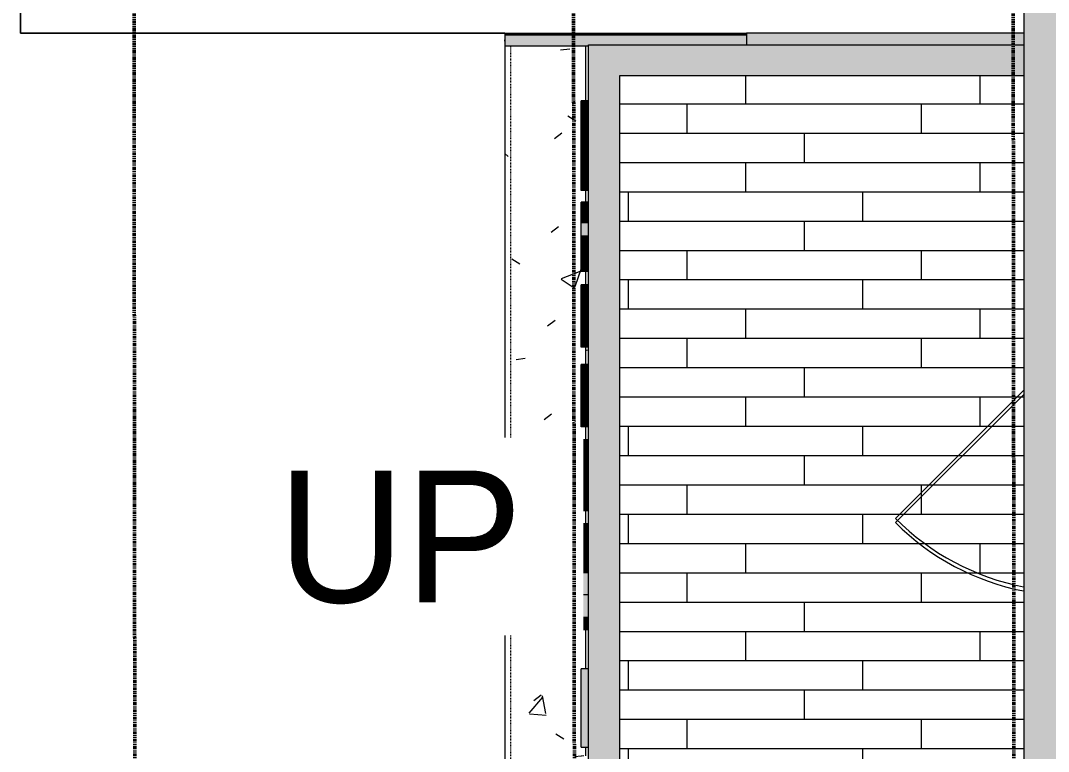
# Model space of a CAD drawing. Header units: inches. Extents: x -4250 to -935, y 9756 to 12395.
# Drawn here: x -4004.2 to -3863.9, y 11337 to 11436.7 of the extents above; entities that cross this region are included whole.
import ezdxf

# ---------------------------------------------------------------- set-up
doc = ezdxf.new("R2010")
doc.units = ezdxf.units.IN
doc.header["$MEASUREMENT"] = 0
doc.linetypes.add('Double Dash 3_8_', pattern=[1, 0.375, -0.125, 0.125, -0.125, 0.125, -0.125])
doc.linetypes.add('Overhead 1_16_', pattern=[0.101562, 0.0625, -0.039062])
for name, color, linetype, lineweight in [('0-1', 7, 'Continuous', 5), ('A-FLOR-3', 192, 'Continuous', 5), ('A-FLOR-4', 192, 'Continuous', 9), ('A-FLOR-HRAL', 11, 'Continuous', 9), ('A-FLOR-PATT-1', 8, 'Continuous', 9), ('A-GENM', 5, 'Continuous', 9), ('A-GENM-3', 5, 'Continuous', 5), ('A-GLAZ-1', 151, 'Continuous', 9), ('A-WALL-1', 113, 'Continuous', 5), ('A-WALL-2', 113, 'Continuous', 9), ('C-PROP-LINE', 91, 'Double Dash 3_8_', 50), ('C-TOPO', 7, 'Continuous', 9), ('S-STRS', 31, 'Continuous', 9), ('S-STRS-1', 31, 'Overhead 1_16_', 9), ('S-STRS-ANNO', 31, 'Continuous', 9), ('S-STRS-IDEN', 31, 'Continuous', 9)]:
    doc.layers.add(name, color=color, linetype=linetype, lineweight=lineweight)
doc.styles.add('Century Gothic', font='ufonts.com_century-gothic.ttf', dxfattribs={"height": 18})
pattern_1 = [(50, (0, 0), (27.5427, -2.40992), [2.88, -31.68]), (355, (0, 0), (-5.327844, 28.884266), [2.304, -25.344]), (100.451, (2.295, -0.2), (22.215316, 26.47393), [2.448, -26.924]), (46.184, (0, 7.68), (40.98187, -6.35642), [4.32, -47.52]), (96.636, (3.415, 7.15), (35.89075, 37.40619), [3.671, -40.386]), (351.184, (0, 7.68), (35.89097, 37.40622), [3.456, -38.016]), (21, (3.84, 5.76), (22.921036, -15.46073), [2.88, -31.68]), (326, (3.84, 5.76), (9.34353, 27.84574), [2.304, -25.344]), (71.451, (5.75, 4.472), (32.26477, 12.38442), [2.448, -26.924]), (37.5, (0, 0), (0.466855, 12.782707), [1.267, -23.77, 1.267, -24.461, -25.44]), (37.5, (0, 0), (0.466855, 12.782707), [-50.765, 1.267, -24.173]), (7.5, (0, 0), (10.10159, 15.14509), [1.267, -13.402, 1.267, -23.194, -9.696]), (7.5, (0, 0), (10.10159, 15.14509), [-39.13, 1.267, -8.429]), (327.5, (-8.563, 0), (20.499161, -0.86578), [1.267, -8.333, 1.267, -28.685, -39.744]), (327.5, (-8.563, 0), (20.499161, -0.86578), [-39.552, 1.267, -38.477]), (317.5, (-12.403, 0), (22.39478, 3.844288), [1.267, -11.213, 1.267, -18.624, -28.224]), (317.5, (-12.403, 0), (22.39478, 3.844288), [-32.371, 1.267, -26.957])]

# ---------------------------------------------------------------- blocks, each defined once
blk = doc.blocks.new('CTR  - Topography_rvt-1-FLOOR PLAN - ROOF')
at = {"layer": 'C-TOPO'}
for p, q in [((-4004.23, 11504.65), (-4004.23, 11434.99)), ((-4004.23, 11434.99), (-4004.23, 11504.65)), ((-4004.23, 11434.99), (-3973.42, 11434.99)), ((-3973.42, 11434.99), (-4004.23, 11434.99)), ((-3973.42, 11434.99), (-3938.12, 11434.99)), ((-3938.12, 11434.99), (-3973.42, 11434.99))]:
    blk.add_line(p, q, dxfattribs=at)
blk = doc.blocks.new('Basic Wall _ EXT - FIBER CEMENT - SMALL - ___-2145935-FLOOR PLAN - ROOF')
at = {"layer": 'A-WALL-2'}
blk.add_hatch(color=256, dxfattribs=at).paths.add_polyline_path([(-3867.29, 9973.63), (-3851.85, 9989.12), (-3851.85, 12109.71), (-3867.29, 12125.15), (-3867.29, 9983.22)], flags=0)
blk.add_line((-3867.29, 12125.15), (-3867.29, 9973.63), dxfattribs=at)
blk = doc.blocks.new('_THE_ WINDOW _ DOOR - Window - 3rd Floor-2480463-FLOOR PLAN - ROOF')
at = {"layer": 'A-GLAZ-1'}
blk.add_line((-7.05, 28.5), (10.45, 11), dxfattribs=at)
blk.add_arc((17.01, 4.44), 34.03, 135, 168.8527, dxfattribs=at)
blk = doc.blocks.new('_THE_ WINDOW _ DOOR - Window - 2nd Floor-2480464-FLOOR PLAN - ROOF')
at = {"layer": 'A-GLAZ-1'}
blk.add_line((-7.05, 28.5), (10.45, 11), dxfattribs=at)
blk.add_arc((17.01, 4.44), 34.03, 135, 168.8527, dxfattribs=at)
blk = doc.blocks.new('Top Rail Type - Top Rail_Internal_-2462186-FLOOR PLAN - ROOF')
at = {"layer": 'A-FLOR-HRAL'}
blk.add_hatch(color=256, dxfattribs=at).paths.add_polyline_path([(-3916.12, 11433.91), (-3905.12, 11433.91), (-3905.12, 11434.07), (-3938.12, 11434.07), (-3938.12, 11433.91), (-3922.47, 11433.91)], flags=0)
for p, q in [((-3905.12, 11434.74), (-3938.12, 11434.74)), ((-3938.12, 11433.24), (-3926.72, 11433.24))]:
    blk.add_line(p, q, dxfattribs=at)
at = {"layer": 'A-FLOR-HRAL', "flags": 128}
for points in [[(-3938.12, 11433.91), (-3938.12, 11433.99), (-3938.12, 11434.07)], [(-3905.12, 11434.07), (-3905.12, 11433.99), (-3905.12, 11433.91)]]:
    blk.add_lwpolyline(points, dxfattribs=at)
blk = doc.blocks.new('Top Rail Type - Top Rail_Internal_-V28-FLOOR PLAN - ROOF')
at = {"layer": 'A-FLOR-HRAL'}
h = blk.add_hatch(color=256, dxfattribs=at)
h.paths.add_polyline_path([(-3937.9, 11433.24), (-3926.72, 11433.24), (-3926.72, 11433.39), (-3905.12, 11433.39), (-3905.12, 11433.91), (-3938.12, 11433.91), (-3938.12, 11433.24)], flags=0)
h.paths.add_polyline_path([(-3908.11, 11434.07), (-3905.12, 11434.07), (-3905.12, 11434.74), (-3938.12, 11434.74), (-3938.12, 11434.07), (-3910.48, 11434.07)], flags=0)
for p, q in [((-3938.12, 11434.74), (-3938.12, 11433.24)), ((-3938.12, 11434.74), (-3905.12, 11434.74)), ((-3905.12, 11434.74), (-3905.12, 11433.39)), ((-3938.12, 11433.24), (-3926.72, 11433.24))]:
    blk.add_line(p, q, dxfattribs=at)
blk = doc.blocks.new('Family - ___-1878357-FLOOR PLAN - ROOF')
at = {"layer": 'C-PROP-LINE'}
for p, q in [((-3989.61, 12268.69), (-3987.01, 9767.34)), ((-3929.52, 12184.69), (-3927.1, 9853.17)), ((-3869.45, 12124.69), (-3867.12, 9890.98))]:
    blk.add_line(p, q, dxfattribs=at)

msp = doc.modelspace()

# ---------------------------------------------------------------- hatches: boundary and pattern name
at = {"layer": 'A-FLOR-3'}
msp.add_hatch(color=256, dxfattribs=at).paths.add_polyline_path([(-3905.12, 11433.39), (-3867.29, 11433.39), (-3867.29, 11434.99), (-3905.12, 11434.99), (-3905.12, 11433.46)], flags=0)
at = {"layer": 'A-FLOR-PATT-1'}
h = msp.add_hatch(dxfattribs=at)
h.set_pattern_fill('FP_3', color=256, style=0, pattern_type=2)
h.set_pattern_definition([(180, (19334.705, 12017.337), (-5e-16, -4), []), (270, (19334.705, 12017.337), (8, -8), [4, -28]), (270, (19318.705, 12013.337), (8, -8), [4, -28])])
h.paths.add_polyline_path([(-3867.29, 11207.24), (-3867.29, 11429.14), (-3922.47, 11429.14), (-3922.47, 11207.24), (-3870.86, 11207.24)], flags=0)
at = {"layer": 'A-GENM-3'}
for points in [[(-3927.12, 11425.67), (-3926.72, 11425.67), (-3926.72, 11425.77), (-3927.72, 11425.77), (-3927.72, 11425.67)], [(-3927.12, 11425.35), (-3926.72, 11425.35), (-3926.72, 11425.67), (-3927.72, 11425.67), (-3927.72, 11425.35)], [(-3927.12, 11424.83), (-3926.72, 11424.83), (-3926.72, 11425.35), (-3927.72, 11425.35), (-3927.72, 11424.83)], [(-3927.12, 11424.09), (-3926.72, 11424.09), (-3926.72, 11424.83), (-3927.72, 11424.83), (-3927.72, 11424.09)], [(-3927.12, 11423.17), (-3926.72, 11423.17), (-3926.72, 11424.09), (-3927.72, 11424.09), (-3927.72, 11423.17)], [(-3927.12, 11422.08), (-3926.72, 11422.08), (-3926.72, 11423.17), (-3927.72, 11423.17), (-3927.72, 11422.08)], [(-3927.12, 11420.81), (-3926.72, 11420.81), (-3926.72, 11422.08), (-3927.72, 11422.08), (-3927.72, 11420.81)], [(-3926.72, 11419.38), (-3926.72, 11420.81), (-3927.72, 11420.81), (-3927.72, 11419.38), (-3927.12, 11419.38)], [(-3927.12, 11418.23), (-3926.72, 11418.23), (-3926.72, 11419.38), (-3927.72, 11419.38), (-3927.72, 11418.23)], [(-3926.72, 11417.2), (-3926.72, 11418.23), (-3927.72, 11418.23), (-3927.72, 11417.2), (-3927.12, 11417.2)], [(-3926.72, 11416.29), (-3926.72, 11417.2), (-3927.72, 11417.2), (-3927.72, 11416.29), (-3927.12, 11416.29)], [(-3927.12, 11415.49), (-3926.72, 11415.49), (-3926.72, 11416.29), (-3927.72, 11416.29), (-3927.72, 11415.49)], [(-3927.12, 11414.82), (-3926.72, 11414.82), (-3926.72, 11415.49), (-3927.72, 11415.49), (-3927.72, 11414.82)], [(-3927.12, 11414.3), (-3926.72, 11414.3), (-3926.72, 11414.82), (-3927.72, 11414.82), (-3927.72, 11414.3)], [(-3927.12, 11413.93), (-3926.72, 11413.93), (-3926.72, 11414.3), (-3927.72, 11414.3), (-3927.72, 11413.93)], [(-3927.12, 11413.71), (-3926.72, 11413.71), (-3926.72, 11413.93), (-3927.72, 11413.93), (-3927.72, 11413.71)], [(-3926.72, 11413.51), (-3926.72, 11413.71), (-3927.72, 11413.71), (-3927.72, 11413.51), (-3927.12, 11413.51)], [(-3927.12, 11411.7), (-3926.72, 11411.7), (-3926.72, 11411.93), (-3927.72, 11411.93), (-3927.72, 11411.7)], [(-3927.12, 11411.53), (-3926.72, 11411.53), (-3926.72, 11411.7), (-3927.72, 11411.7), (-3927.72, 11411.53)], [(-3926.72, 11411.42), (-3926.72, 11411.53), (-3927.72, 11411.53), (-3927.72, 11411.42), (-3927.12, 11411.42)], [(-3926.72, 11411.2), (-3926.72, 11411.42), (-3927.72, 11411.4), (-3927.72, 11411.2), (-3927.12, 11411.2)], [(-3927.12, 11410.85), (-3926.72, 11410.85), (-3926.72, 11411.2), (-3927.72, 11411.2), (-3927.72, 11410.85)], [(-3926.72, 11410.39), (-3926.72, 11410.85), (-3927.72, 11410.85), (-3927.72, 11410.39), (-3927.12, 11410.39)], [(-3927.12, 11409.8), (-3926.72, 11409.8), (-3926.72, 11410.39), (-3927.72, 11410.39), (-3927.72, 11409.8)], [(-3926.72, 11409.09), (-3926.72, 11409.8), (-3927.72, 11409.8), (-3927.72, 11409.09), (-3927.12, 11409.09)], [(-3927.12, 11407.29), (-3926.72, 11407.29), (-3926.72, 11409.09), (-3927.72, 11409.09), (-3927.72, 11407.29)], [(-3927.72, 11406.12), (-3926.72, 11406.12), (-3926.72, 11407.29), (-3927.72, 11407.29), (-3927.72, 11407.02)], [(-3927.72, 11405.18), (-3926.72, 11405.18), (-3926.72, 11406.12), (-3927.72, 11406.12), (-3927.72, 11405.95)], [(-3927.12, 11404.46), (-3926.72, 11404.46), (-3926.72, 11405.18), (-3927.72, 11405.18), (-3927.72, 11404.46)], [(-3927.12, 11403.96), (-3926.72, 11403.96), (-3926.72, 11404.46), (-3927.72, 11404.46), (-3927.72, 11403.96)], [(-3927.72, 11403.53), (-3926.72, 11403.53), (-3926.72, 11403.96), (-3927.72, 11403.96)], [(-3927.72, 11403.42), (-3926.72, 11403.42), (-3926.72, 11403.53), (-3927.72, 11403.53)], [(-3927.12, 11403.33), (-3926.72, 11403.33), (-3926.72, 11403.42), (-3927.72, 11403.42), (-3927.72, 11403.33)], [(-3927.12, 11403.15), (-3926.72, 11403.15), (-3926.72, 11403.33), (-3927.72, 11403.33), (-3927.72, 11403.15)], [(-3927.12, 11402.94), (-3926.72, 11402.94), (-3926.72, 11403.15), (-3927.72, 11403.15), (-3927.72, 11402.94)], [(-3927.12, 11402.46), (-3926.72, 11402.46), (-3926.72, 11402.94), (-3927.72, 11402.94), (-3927.72, 11402.46)], [(-3926.72, 11402.45), (-3926.72, 11402.46), (-3927.12, 11402.45)], [(-3927.12, 11399.07), (-3926.72, 11399.07), (-3926.72, 11400.65), (-3927.72, 11400.65), (-3927.72, 11399.07)], [(-3927.72, 11398.65), (-3926.72, 11398.65), (-3926.72, 11399.07), (-3927.72, 11399.07)], [(-3927.72, 11397.87), (-3926.72, 11397.87), (-3926.72, 11398.65), (-3927.72, 11398.65)], [(-3926.72, 11396.83), (-3926.72, 11397.87), (-3927.72, 11397.87), (-3927.72, 11396.83), (-3927.12, 11396.83)], [(-3926.72, 11395.66), (-3926.72, 11396.83), (-3927.72, 11396.83), (-3927.72, 11395.66), (-3927.12, 11395.66)], [(-3927.12, 11394.07), (-3926.72, 11394.07), (-3926.72, 11395.66), (-3927.72, 11395.66), (-3927.72, 11394.07)], [(-3926.72, 11393.46), (-3926.72, 11394.07), (-3927.72, 11394.07), (-3927.72, 11393.46), (-3927.12, 11393.46)], [(-3927.12, 11392.98), (-3926.72, 11392.98), (-3926.72, 11393.46), (-3927.72, 11393.46), (-3927.72, 11392.98)], [(-3927.12, 11392.62), (-3926.72, 11392.62), (-3926.72, 11392.98), (-3927.72, 11392.98), (-3927.72, 11392.62)], [(-3926.72, 11392.35), (-3926.72, 11392.62), (-3927.72, 11392.62), (-3927.72, 11392.35), (-3927.12, 11392.35)], [(-3927.12, 11392.14), (-3926.72, 11392.14), (-3926.72, 11392.35), (-3927.72, 11392.35), (-3927.72, 11392.14)], [(-3927.12, 11388.19), (-3926.72, 11388.19), (-3926.72, 11389.77), (-3927.72, 11389.77), (-3927.72, 11388.19)], [(-3927.72, 11387.77), (-3926.72, 11387.77), (-3926.72, 11388.19), (-3927.72, 11388.19)], [(-3927.72, 11386.99), (-3926.72, 11386.99), (-3926.72, 11387.77), (-3927.72, 11387.77)], [(-3926.72, 11385.95), (-3926.72, 11386.99), (-3927.72, 11386.99), (-3927.72, 11385.95), (-3927.12, 11385.95)], [(-3926.72, 11384.78), (-3926.72, 11385.95), (-3927.72, 11385.95), (-3927.72, 11384.78), (-3927.12, 11384.78)], [(-3927.12, 11383.19), (-3926.72, 11383.19), (-3926.72, 11384.78), (-3927.72, 11384.78), (-3927.72, 11383.19)], [(-3927.12, 11382.58), (-3926.72, 11382.58), (-3926.72, 11383.19), (-3927.72, 11383.19), (-3927.72, 11382.58)], [(-3927.72, 11382.1), (-3926.72, 11382.1), (-3926.72, 11382.58), (-3927.72, 11382.58)], [(-3927.72, 11381.74), (-3926.72, 11381.74), (-3926.72, 11382.1), (-3927.72, 11382.1)], [(-3926.72, 11381.47), (-3926.72, 11381.74), (-3927.72, 11381.74), (-3927.72, 11381.47), (-3927.12, 11381.47)], [(-3927.72, 11381.27), (-3926.72, 11381.27), (-3926.72, 11381.47), (-3927.72, 11381.47)], [(-3927.12, 11379.4), (-3926.72, 11379.4), (-3926.72, 11379.48), (-3927.72, 11379.48), (-3927.72, 11379.4)], [(-3926.72, 11379.16), (-3926.72, 11379.4), (-3927.72, 11379.4), (-3927.72, 11379.16), (-3927.12, 11379.16)], [(-3927.12, 11378.75), (-3926.72, 11378.75), (-3926.72, 11379.16), (-3927.72, 11379.16), (-3927.72, 11378.75)], [(-3926.72, 11378.17), (-3926.72, 11378.75), (-3927.72, 11378.75), (-3927.72, 11378.17), (-3927.12, 11378.17)], [(-3927.72, 11377.46), (-3926.72, 11377.46), (-3926.72, 11378.17), (-3927.72, 11378.17), (-3927.72, 11377.9)], [(-3927.12, 11376.63), (-3926.72, 11376.63), (-3926.72, 11377.46), (-3927.72, 11377.46), (-3927.72, 11376.63)], [(-3927.12, 11375.68), (-3926.72, 11375.68), (-3926.72, 11376.63), (-3927.72, 11376.63), (-3927.72, 11375.68)], [(-3927.72, 11374.63), (-3926.72, 11374.63), (-3926.72, 11375.68), (-3927.72, 11375.68)], [(-3926.72, 11373.57), (-3926.72, 11374.63), (-3927.72, 11374.63), (-3927.72, 11373.57), (-3927.12, 11373.57)], [(-3926.78, 11372.62), (-3926.72, 11372.62), (-3926.72, 11373.57), (-3927.72, 11373.57), (-3927.72, 11372.62), (-3927.12, 11372.62)], [(-3926.72, 11371.8), (-3926.72, 11372.62), (-3927.72, 11372.62), (-3927.72, 11371.8), (-3927, 11371.8)], [(-3927.19, 11371.09), (-3926.72, 11371.09), (-3926.72, 11371.8), (-3927.72, 11371.8), (-3927.72, 11371.09)], [(-3926.72, 11370.52), (-3926.72, 11371.09), (-3927.72, 11371.09), (-3927.72, 11370.52), (-3927.12, 11370.52)], [(-3927.12, 11370.12), (-3926.72, 11370.12), (-3926.72, 11370.52), (-3927.72, 11370.52), (-3927.72, 11370.12), (-3927.45, 11370.12)], [(-3927.51, 11369.87), (-3926.72, 11369.87), (-3926.72, 11370.12), (-3927.72, 11370.09), (-3927.72, 11369.87)], [(-3927.12, 11369.79), (-3926.72, 11369.79), (-3926.72, 11369.87), (-3927.72, 11369.87), (-3927.72, 11369.79), (-3927.53, 11369.79)], [(-3927.12, 11366.43), (-3926.72, 11366.43), (-3926.72, 11368.01), (-3927.72, 11368.01), (-3927.72, 11366.43)], [(-3927.72, 11366.26), (-3926.72, 11366.26), (-3926.72, 11366.43), (-3927.72, 11366.43)], [(-3927.12, 11365.71), (-3926.72, 11365.71), (-3926.72, 11366.26), (-3927.72, 11366.26), (-3927.72, 11365.71)], [(-3927.12, 11364.91), (-3926.72, 11364.91), (-3926.72, 11365.71), (-3927.72, 11365.71), (-3927.72, 11364.91)], [(-3927.12, 11364.01), (-3926.72, 11364.01), (-3926.72, 11364.91), (-3927.72, 11364.91), (-3927.72, 11364.01)], [(-3926.72, 11363.42), (-3926.72, 11364.01), (-3927.72, 11364.01), (-3927.72, 11363.42), (-3927.12, 11363.42)], [(-3926.72, 11362.67), (-3926.72, 11363.42), (-3927.72, 11363.42), (-3927.72, 11362.67), (-3927.12, 11362.67)], [(-3927.12, 11361.38), (-3926.72, 11361.38), (-3926.72, 11362.67), (-3927.72, 11362.67), (-3927.72, 11361.38)], [(-3926.72, 11358.31), (-3926.72, 11361.38), (-3927.72, 11361.38), (-3927.72, 11358.31), (-3927.12, 11358.31)], [(-3926.72, 11355.22), (-3926.72, 11358.31), (-3927.72, 11358.31), (-3927.72, 11355.22), (-3927.12, 11355.22)], [(-3927.12, 11353.57), (-3926.72, 11353.57), (-3926.72, 11355.22), (-3927.72, 11355.22), (-3927.72, 11353.57)], [(-3927.12, 11337.55), (-3926.72, 11337.55), (-3926.72, 11348.23), (-3927.72, 11348.23), (-3927.72, 11337.55)]]:
    msp.add_hatch(color=256, dxfattribs=at).paths.add_polyline_path(points, flags=0)
at = {"layer": 'A-WALL-1'}
for points in [[(-3904.38, 11429.14), (-3867.29, 11429.14), (-3867.29, 11433.39), (-3926.72, 11433.39), (-3926.72, 11429.14), (-3922.47, 11429.14)], [(-3922.47, 11207.24), (-3922.47, 11429.14), (-3926.72, 11429.14), (-3926.72, 11207.24), (-3925.97, 11207.24)]]:
    msp.add_hatch(color=256, dxfattribs=at).paths.add_polyline_path(points, flags=0)
at = {"layer": 'S-STRS'}
h = msp.add_hatch(dxfattribs=at)
h.set_pattern_fill('FP_23', color=256, style=0, pattern_type=2)
h.set_pattern_definition(pattern_1)
h.paths.add_polyline_path([(-3938.12, 11298.99), (-3928.44, 11299.01), (-3928.37, 11299.24), (-3938.12, 11299.24), (-3938.12, 11299.01)], flags=0)
h.paths.add_polyline_path([(-3937.9, 11300.74), (-3927.93, 11300.74), (-3927.72, 11301.45), (-3927.72, 11305.3), (-3927.12, 11305.3), (-3927.12, 11313.41), (-3927.72, 11313.41), (-3927.72, 11315), (-3927.12, 11315), (-3927.12, 11317.37), (-3927.72, 11317.37), (-3927.72, 11318.95), (-3927.12, 11318.95), (-3927.12, 11320.75), (-3927.72, 11320.76), (-3927.72, 11330.23), (-3927.12, 11330.23), (-3927.12, 11331.02), (-3927.72, 11331.02), (-3927.72, 11336.36), (-3927.12, 11336.36), (-3927.12, 11337.55), (-3927.72, 11337.55), (-3927.72, 11348.23), (-3927.12, 11348.23), (-3927.12, 11353.57), (-3927.72, 11353.57), (-3927.72, 11368.01), (-3927.12, 11368.01), (-3927.12, 11369.79), (-3927.72, 11369.79), (-3927.72, 11379.48), (-3927.12, 11379.48), (-3927.12, 11381.27), (-3927.72, 11381.27), (-3927.72, 11389.77), (-3927.12, 11389.77), (-3927.12, 11392.14), (-3927.72, 11392.14), (-3927.72, 11400.65), (-3927.12, 11400.65), (-3927.12, 11402.45), (-3927.72, 11402.46), (-3927.72, 11411.93), (-3927.12, 11411.93), (-3927.12, 11413.51), (-3927.72, 11413.51), (-3927.72, 11425.77), (-3927.12, 11425.77), (-3927.12, 11433.24), (-3938.12, 11433.24), (-3938.12, 11300.74)], flags=0)
h.paths.add_polyline_path([(-3937.37, 11434.74), (-3927.12, 11434.74), (-3927.12, 11434.99), (-3938.12, 11434.99), (-3938.12, 11434.74), (-3937.9, 11434.74)], flags=0)
h = msp.add_hatch(dxfattribs=at)
h.set_pattern_fill('FP_23', color=256, style=0, pattern_type=2)
h.set_pattern_definition(pattern_1)
h.paths.add_polyline_path([(-3926.72, 11305.3), (-3926.72, 11313.41), (-3927.12, 11313.41), (-3927.12, 11305.3)], flags=0)
h.paths.add_polyline_path([(-3926.72, 11315), (-3926.72, 11317.37), (-3927.12, 11317.37), (-3927.12, 11315)], flags=0)
h.paths.add_polyline_path([(-3927.12, 11318.95), (-3926.72, 11318.95), (-3926.72, 11320.75), (-3927.12, 11320.75)], flags=0)
h.paths.add_polyline_path([(-3927.12, 11330.23), (-3926.72, 11330.23), (-3926.72, 11331.02), (-3927.12, 11331.02)], flags=0)
h.paths.add_polyline_path([(-3927.12, 11336.36), (-3926.72, 11336.36), (-3926.72, 11337.55), (-3927.12, 11337.55)], flags=0)
h.paths.add_polyline_path([(-3926.72, 11348.23), (-3926.72, 11353.57), (-3927.12, 11353.57), (-3927.12, 11348.23)], flags=0)
h.paths.add_polyline_path([(-3927.12, 11368.01), (-3926.72, 11368.01), (-3926.72, 11369.79), (-3927.12, 11369.79)], flags=0)
h.paths.add_polyline_path([(-3927.12, 11379.48), (-3926.72, 11379.48), (-3926.72, 11381.27), (-3927.12, 11381.27)], flags=0)
h.paths.add_polyline_path([(-3927.12, 11389.77), (-3926.72, 11389.77), (-3926.72, 11392.14), (-3927.12, 11392.14)], flags=0)
h.paths.add_polyline_path([(-3927.12, 11400.65), (-3926.72, 11400.65), (-3926.72, 11402.45), (-3927.12, 11402.45)], flags=0)
h.paths.add_polyline_path([(-3927.12, 11411.93), (-3926.72, 11411.93), (-3926.72, 11413.51), (-3927.12, 11413.51), (-3927.12, 11412.59)], flags=0)
h.paths.add_polyline_path([(-3926.72, 11425.77), (-3926.72, 11433.24), (-3927.12, 11433.24), (-3927.12, 11425.77)], flags=0)
h.paths.add_polyline_path([(-3927.12, 11434.74), (-3916.12, 11434.74), (-3916.12, 11434.99), (-3927.12, 11434.99)], flags=0)
h = msp.add_hatch(dxfattribs=at)
h.set_pattern_fill('FP_23', color=256, style=0, pattern_type=2)
h.set_pattern_definition(pattern_1)
h.paths.add_polyline_path([(-3905.12, 11434.74), (-3905.12, 11434.99), (-3916.12, 11434.99), (-3916.12, 11434.74), (-3908.11, 11434.74)], flags=0)

# ---------------------------------------------------------------- linework, layer by layer
at = {"layer": 'A-FLOR-4'}
for p, q in [((-3867.29, 11434.99), (-3905.12, 11434.99)), ((-3905.12, 11434.99), (-3905.12, 11434.74))]:
    msp.add_line(p, q, dxfattribs=at)
at = {"layer": 'A-GENM'}
for p, q in [((-3927.72, 11425.67), (-3927.72, 11425.77)), ((-3926.72, 11425.77), (-3927.72, 11425.77)), ((-3927.72, 11425.35), (-3927.72, 11425.67)), ((-3926.72, 11425.67), (-3927.72, 11425.67)), ((-3927.72, 11424.83), (-3927.72, 11425.35)), ((-3926.72, 11425.35), (-3927.72, 11425.35)), ((-3927.72, 11424.09), (-3927.72, 11424.83)), ((-3926.72, 11424.83), (-3927.72, 11424.83)), ((-3927.72, 11423.17), (-3927.72, 11424.09)), ((-3926.72, 11424.09), (-3927.72, 11424.09)), ((-3927.72, 11422.08), (-3927.72, 11423.17)), ((-3926.72, 11423.17), (-3927.72, 11423.17)), ((-3927.72, 11420.81), (-3927.72, 11422.08)), ((-3926.72, 11422.08), (-3927.72, 11422.08)), ((-3927.72, 11419.38), (-3927.72, 11420.81)), ((-3926.72, 11420.81), (-3927.72, 11420.81)), ((-3927.72, 11418.23), (-3927.72, 11419.38)), ((-3926.72, 11419.38), (-3927.72, 11419.38)), ((-3927.72, 11417.2), (-3927.72, 11418.23)), ((-3926.72, 11418.23), (-3927.72, 11418.23)), ((-3927.72, 11416.29), (-3927.72, 11417.2)), ((-3926.72, 11417.2), (-3927.72, 11417.2)), ((-3927.72, 11415.49), (-3927.72, 11416.29)), ((-3926.72, 11416.29), (-3927.72, 11416.29)), ((-3927.72, 11414.82), (-3927.72, 11415.49)), ((-3926.72, 11415.49), (-3927.72, 11415.49)), ((-3927.72, 11414.3), (-3927.72, 11414.82)), ((-3926.72, 11414.82), (-3927.72, 11414.82)), ((-3927.72, 11413.93), (-3927.72, 11414.3)), ((-3926.72, 11414.3), (-3927.72, 11414.3)), ((-3927.72, 11413.71), (-3927.72, 11413.93)), ((-3926.72, 11413.93), (-3927.72, 11413.93)), ((-3927.72, 11413.51), (-3927.72, 11413.71)), ((-3926.72, 11413.71), (-3927.72, 11413.71)), ((-3926.72, 11413.51), (-3927.72, 11413.51)), ((-3927.72, 11411.7), (-3927.72, 11411.93)), ((-3926.72, 11411.93), (-3927.72, 11411.93)), ((-3927.72, 11411.53), (-3927.72, 11411.7)), ((-3926.72, 11411.7), (-3927.72, 11411.7)), ((-3927.72, 11411.42), (-3927.72, 11411.53)), ((-3926.72, 11411.53), (-3927.72, 11411.53)), ((-3927.72, 11411.2), (-3927.72, 11411.42)), ((-3926.72, 11411.42), (-3927.72, 11411.42)), ((-3927.72, 11410.85), (-3927.72, 11411.2)), ((-3926.72, 11411.2), (-3927.72, 11411.2)), ((-3927.72, 11410.39), (-3927.72, 11410.85)), ((-3926.72, 11410.85), (-3927.72, 11410.85)), ((-3927.72, 11409.8), (-3927.72, 11410.39)), ((-3926.72, 11410.39), (-3927.72, 11410.39)), ((-3927.72, 11409.09), (-3927.72, 11409.8)), ((-3926.72, 11409.8), (-3927.72, 11409.8)), ((-3927.72, 11407.29), (-3927.72, 11409.09)), ((-3926.72, 11409.09), (-3927.72, 11409.09)), ((-3927.72, 11406.12), (-3927.72, 11407.29)), ((-3926.72, 11407.29), (-3927.72, 11407.29)), ((-3927.72, 11405.18), (-3927.72, 11406.12)), ((-3926.72, 11406.12), (-3927.72, 11406.12)), ((-3927.72, 11404.46), (-3927.72, 11405.18)), ((-3926.72, 11405.18), (-3927.72, 11405.18)), ((-3927.72, 11403.96), (-3927.72, 11404.46)), ((-3926.72, 11404.46), (-3927.72, 11404.46)), ((-3927.72, 11403.53), (-3927.72, 11403.96)), ((-3926.72, 11403.96), (-3927.72, 11403.96)), ((-3927.72, 11403.42), (-3927.72, 11403.53)), ((-3926.72, 11403.53), (-3927.72, 11403.53)), ((-3927.72, 11403.33), (-3927.72, 11403.42)), ((-3926.72, 11403.42), (-3927.72, 11403.42)), ((-3927.72, 11403.15), (-3927.72, 11403.33)), ((-3926.72, 11403.33), (-3927.72, 11403.33)), ((-3927.72, 11402.94), (-3927.72, 11403.15)), ((-3926.72, 11403.15), (-3927.72, 11403.15)), ((-3927.72, 11402.46), (-3927.72, 11402.94)), ((-3926.72, 11402.94), (-3927.72, 11402.94)), ((-3927.72, 11402.45), (-3927.72, 11402.46)), ((-3926.72, 11402.46), (-3927.72, 11402.46)), ((-3926.72, 11402.45), (-3927.72, 11402.45)), ((-3927.72, 11399.07), (-3927.72, 11400.65)), ((-3926.72, 11400.65), (-3927.72, 11400.65)), ((-3927.72, 11398.65), (-3927.72, 11399.07)), ((-3926.72, 11399.07), (-3927.72, 11399.07)), ((-3927.72, 11397.87), (-3927.72, 11398.65)), ((-3926.72, 11398.65), (-3927.72, 11398.65)), ((-3927.72, 11396.83), (-3927.72, 11397.87)), ((-3926.72, 11397.87), (-3927.72, 11397.87)), ((-3927.72, 11395.66), (-3927.72, 11396.83)), ((-3926.72, 11396.83), (-3927.72, 11396.83)), ((-3927.72, 11394.07), (-3927.72, 11395.66)), ((-3926.72, 11395.66), (-3927.72, 11395.66)), ((-3927.72, 11393.46), (-3927.72, 11394.07)), ((-3926.72, 11394.07), (-3927.72, 11394.07)), ((-3927.72, 11392.98), (-3927.72, 11393.46)), ((-3926.72, 11393.46), (-3927.72, 11393.46)), ((-3927.72, 11392.62), (-3927.72, 11392.98)), ((-3926.72, 11392.98), (-3927.72, 11392.98)), ((-3927.72, 11392.35), (-3927.72, 11392.62)), ((-3926.72, 11392.62), (-3927.72, 11392.62)), ((-3927.72, 11392.14), (-3927.72, 11392.35)), ((-3926.72, 11392.35), (-3927.72, 11392.35)), ((-3926.72, 11392.14), (-3927.72, 11392.14)), ((-3927.72, 11388.19), (-3927.72, 11389.77)), ((-3926.72, 11389.77), (-3927.72, 11389.77)), ((-3927.72, 11387.77), (-3927.72, 11388.19)), ((-3926.72, 11388.19), (-3927.72, 11388.19)), ((-3927.72, 11386.99), (-3927.72, 11387.77)), ((-3926.72, 11387.77), (-3927.72, 11387.77)), ((-3927.72, 11385.95), (-3927.72, 11386.99)), ((-3926.72, 11386.99), (-3927.72, 11386.99)), ((-3927.72, 11384.78), (-3927.72, 11385.95)), ((-3926.72, 11385.95), (-3927.72, 11385.95)), ((-3927.72, 11383.19), (-3927.72, 11384.78)), ((-3926.72, 11384.78), (-3927.72, 11384.78)), ((-3927.72, 11382.58), (-3927.72, 11383.19)), ((-3926.72, 11383.19), (-3927.72, 11383.19)), ((-3927.72, 11382.1), (-3927.72, 11382.58)), ((-3926.72, 11382.58), (-3927.72, 11382.58)), ((-3927.72, 11381.74), (-3927.72, 11382.1)), ((-3926.72, 11382.1), (-3927.72, 11382.1)), ((-3927.72, 11381.47), (-3927.72, 11381.74)), ((-3926.72, 11381.74), (-3927.72, 11381.74)), ((-3927.72, 11381.27), (-3927.72, 11381.47)), ((-3926.72, 11381.47), (-3927.72, 11381.47)), ((-3926.72, 11381.27), (-3927.72, 11381.27)), ((-3927.72, 11379.4), (-3927.72, 11379.48)), ((-3926.72, 11379.48), (-3927.72, 11379.48)), ((-3927.72, 11379.16), (-3927.72, 11379.4)), ((-3926.72, 11379.4), (-3927.72, 11379.4)), ((-3927.72, 11378.75), (-3927.72, 11379.16)), ((-3926.72, 11379.16), (-3927.72, 11379.16)), ((-3927.72, 11378.17), (-3927.72, 11378.75)), ((-3926.72, 11378.75), (-3927.72, 11378.75)), ((-3927.72, 11377.46), (-3927.72, 11378.17)), ((-3926.72, 11378.17), (-3927.72, 11378.17)), ((-3927.72, 11376.63), (-3927.72, 11377.46)), ((-3926.72, 11377.46), (-3927.72, 11377.46)), ((-3927.72, 11375.68), (-3927.72, 11376.63)), ((-3926.72, 11376.63), (-3927.72, 11376.63)), ((-3927.72, 11374.63), (-3927.72, 11375.68)), ((-3926.72, 11375.68), (-3927.72, 11375.68)), ((-3927.72, 11373.57), (-3927.72, 11374.63)), ((-3926.72, 11374.63), (-3927.72, 11374.63)), ((-3927.72, 11372.62), (-3927.72, 11373.57)), ((-3926.72, 11373.57), (-3927.72, 11373.57)), ((-3927.72, 11371.8), (-3927.72, 11372.62)), ((-3926.72, 11372.62), (-3927.72, 11372.62)), ((-3927.72, 11371.09), (-3927.72, 11371.8)), ((-3926.72, 11371.8), (-3927.72, 11371.8)), ((-3927.72, 11370.52), (-3927.72, 11371.09)), ((-3926.72, 11371.09), (-3927.72, 11371.09)), ((-3927.72, 11370.12), (-3927.72, 11370.52)), ((-3926.72, 11370.52), (-3927.72, 11370.52)), ((-3927.72, 11369.87), (-3927.72, 11370.12)), ((-3926.72, 11370.12), (-3927.72, 11370.12)), ((-3927.72, 11369.79), (-3927.72, 11369.87)), ((-3926.72, 11369.87), (-3927.72, 11369.87)), ((-3926.72, 11369.79), (-3927.72, 11369.79)), ((-3927.72, 11366.43), (-3927.72, 11368.01)), ((-3926.72, 11368.01), (-3927.72, 11368.01)), ((-3927.72, 11366.26), (-3927.72, 11366.43)), ((-3926.72, 11366.43), (-3927.72, 11366.43)), ((-3927.72, 11365.71), (-3927.72, 11366.26)), ((-3926.72, 11366.26), (-3927.72, 11366.26)), ((-3927.72, 11364.91), (-3927.72, 11365.71)), ((-3926.72, 11365.71), (-3927.72, 11365.71)), ((-3927.72, 11364.01), (-3927.72, 11364.91)), ((-3926.72, 11364.91), (-3927.72, 11364.91)), ((-3927.72, 11363.42), (-3927.72, 11364.01)), ((-3926.72, 11364.01), (-3927.72, 11364.01)), ((-3927.72, 11362.67), (-3927.72, 11363.42)), ((-3926.72, 11363.42), (-3927.72, 11363.42)), ((-3927.72, 11361.38), (-3927.72, 11362.67)), ((-3926.72, 11362.67), (-3927.72, 11362.67)), ((-3927.72, 11358.31), (-3927.72, 11361.38)), ((-3927.72, 11361.38), (-3926.72, 11361.38)), ((-3927.72, 11355.22), (-3927.72, 11358.31)), ((-3926.72, 11358.31), (-3927.72, 11358.31)), ((-3927.72, 11353.57), (-3927.72, 11355.22)), ((-3926.72, 11355.22), (-3927.72, 11355.22)), ((-3926.72, 11353.57), (-3927.72, 11353.57)), ((-3927.72, 11337.55), (-3927.72, 11348.23)), ((-3926.72, 11348.23), (-3927.72, 11348.23)), ((-3927.72, 11337.55), (-3926.72, 11337.55))]:
    msp.add_line(p, q, dxfattribs=at)
at = {"layer": 'A-WALL-2'}
for p, q in [((-3926.72, 11202.99), (-3926.72, 11433.39)), ((-3926.72, 11433.39), (-3867.29, 11433.39)), ((-3922.47, 11429.14), (-3922.47, 11207.24)), ((-3867.29, 11429.14), (-3922.47, 11429.14))]:
    msp.add_line(p, q, dxfattribs=at)
at = {"layer": 'S-STRS'}
for p, q in [((-3938.12, 11434.99), (-3938.12, 11434.74)), ((-3938.12, 11434.99), (-3927.12, 11434.99)), ((-3927.12, 11434.99), (-3916.12, 11434.99)), ((-3927.12, 11434.99), (-3927.12, 11434.74)), ((-3916.12, 11434.99), (-3905.12, 11434.99)), ((-3916.12, 11434.99), (-3916.12, 11434.74)), ((-3905.12, 11434.99), (-3905.12, 11434.74)), ((-3938.12, 11433.24), (-3938.12, 11300.74)), ((-3927.12, 11433.24), (-3927.12, 11425.77)), ((-3927.12, 11413.51), (-3927.12, 11411.93)), ((-3927.12, 11402.45), (-3927.12, 11400.65)), ((-3927.12, 11392.14), (-3927.12, 11389.77)), ((-3927.12, 11381.27), (-3927.12, 11379.48)), ((-3927.12, 11369.79), (-3927.12, 11368.01)), ((-3927.12, 11353.57), (-3927.12, 11348.23)), ((-3927.12, 11337.55), (-3927.12, 11336.36))]:
    msp.add_line(p, q, dxfattribs=at)
at = {"layer": 'S-STRS-1'}
for p, q in [((-3937.37, 11434.99), (-3937.37, 11434.74)), ((-3926.37, 11434.99), (-3926.37, 11434.74)), ((-3915.37, 11434.99), (-3915.37, 11434.74)), ((-3937.37, 11433.24), (-3937.37, 11300.74))]:
    msp.add_line(p, q, dxfattribs=at)
at = {"layer": 'S-STRS-ANNO'}
msp.add_line((-3938.12, 11366.99), (-3927.72, 11366.99), dxfattribs=at)

# ---------------------------------------------------------------- block references
at = {"layer": '0-1'}
msp.add_blockref('CTR  - Topography_rvt-1-FLOOR PLAN - ROOF', (0, 0), dxfattribs=at)
at = {"layer": 'A-FLOR-HRAL'}
for name in ['Top Rail Type - Top Rail_Internal_-2462186-FLOOR PLAN - ROOF', 'Top Rail Type - Top Rail_Internal_-V28-FLOOR PLAN - ROOF']:
    msp.add_blockref(name, (0, 0), dxfattribs=at)
at = {"layer": 'A-GLAZ-1', "rotation": 89.99999999999991}
for name, p in [('_THE_ WINDOW _ DOOR - Window - 3rd Floor-2480463-FLOOR PLAN - ROOF', (-3856.29, 11375.79)), ('_THE_ WINDOW _ DOOR - Window - 2nd Floor-2480464-FLOOR PLAN - ROOF', (-3856.29, 11375.23))]:
    msp.add_blockref(name, p, dxfattribs=at)
at = {"layer": 'A-WALL-2'}
msp.add_blockref('Basic Wall _ EXT - FIBER CEMENT - SMALL - ___-2145935-FLOOR PLAN - ROOF', (0, 0), dxfattribs=at)

# ---------------------------------------------------------------- next in the draw order: texts
at = {"layer": 'S-STRS-IDEN', "insert": (-3969.15, 11375.29), "char_height": 18, "width": 37.2321, "attachment_point": 1, "line_spacing_factor": 0.984502, "style": 'Century Gothic', "bg_fill": 3, "box_fill_scale": 1.25, "bg_fill_color": 256, "bg_fill_true_color": 13158600, "bg_fill_transparency": 0}
msp.add_mtext('UP', dxfattribs=at)

# ---------------------------------------------------------------- next in the draw order: block references
at = {"layer": 'C-PROP-LINE'}
msp.add_blockref('Family - ___-1878357-FLOOR PLAN - ROOF', (0, 0), dxfattribs=at)

doc.saveas('drawing.dxf')
